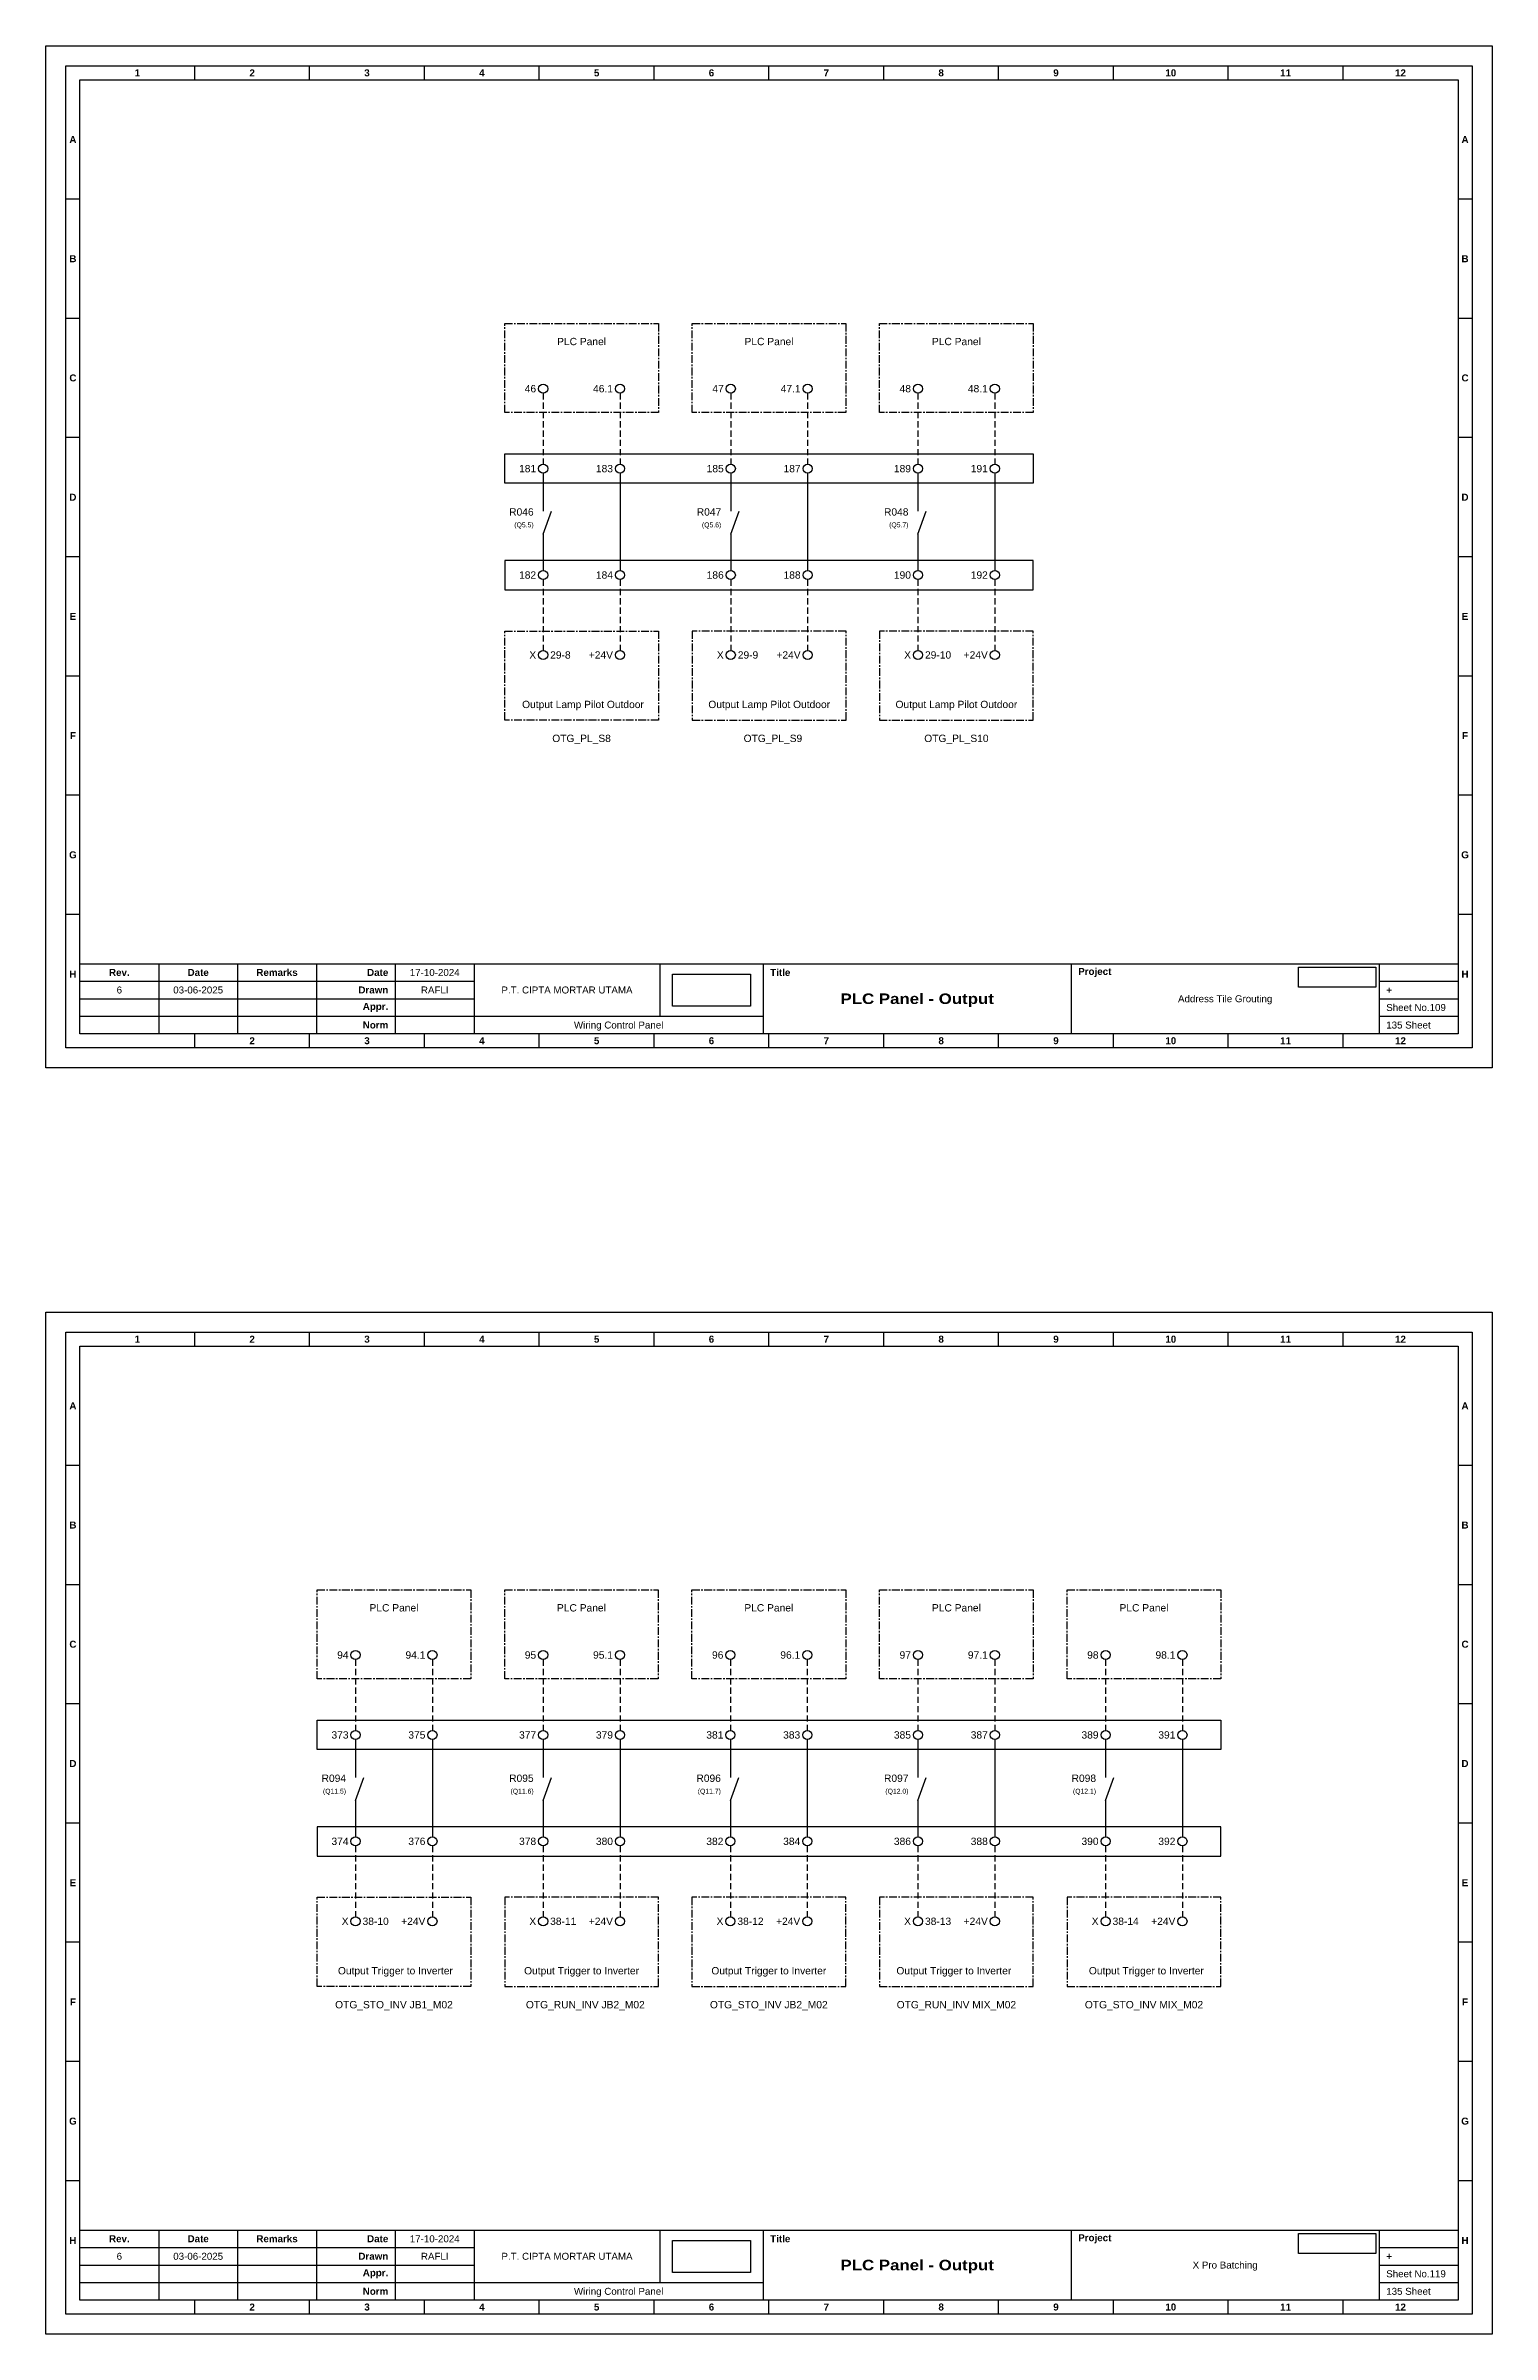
# Model space of a CAD drawing. Header units: millimetres. Extents: x 7759 to 13246, y 5489 to 6217.
# Drawn here: x 10873.5 to 11169.6, y 5747.9 to 6216.5 of the extents above; entities that cross this region are included whole.
import ezdxf
from ezdxf.enums import TextEntityAlignment as Align

# ---------------------------------------------------------------- set-up
doc = ezdxf.new("R2010")
doc.units = ezdxf.units.MM
doc.linetypes.add('CENTER', pattern=[50.8, 31.75, -6.35, 6.35, -6.35])
doc.linetypes.add('HIDDEN', pattern=[9.525, 6.35, -3.175])
doc.styles.add('Bold', font='ariblk.ttf', dxfattribs={"height": 25.4})
doc.styles.get("Standard").update_dxf_attribs({"font": 'arial.ttf'})
picture_1 = doc.add_image_def('image1.png', size_in_pixel=(2048, 847))
picture_2 = doc.add_image_def('image2.png', size_in_pixel=(2092, 542))

# ---------------------------------------------------------------- blocks, each defined once
blk = doc.blocks.new('KOP MU PROJECT')
at = {"color": 6, "ltscale": 50}
for p, q in [((27.74, 184.05), (27.74, 186.66)), ((49.13, 184.05), (49.13, 186.66)), ((70.51, 184.05), (70.51, 186.66)), ((91.89, 184.05), (91.89, 186.66)), ((113.27, 184.05), (113.27, 186.66)), ((134.66, 184.05), (134.66, 186.66)), ((156.04, 184.05), (156.04, 186.66)), ((177.42, 184.05), (177.42, 186.66)), ((198.8, 184.05), (198.8, 186.66)), ((220.19, 184.05), (220.19, 186.66)), ((241.57, 184.05), (241.57, 186.66)), ((6.36, 161.84), (3.75, 161.84)), ((265.59, 161.84), (262.98, 161.84)), ((6.36, 139.63), (3.75, 139.63)), ((265.59, 139.63), (262.98, 139.63)), ((6.36, 117.42), (3.75, 117.42)), ((265.59, 117.42), (262.98, 117.42)), ((6.36, 95.22), (3.75, 95.22)), ((265.59, 95.22), (262.98, 95.22)), ((6.36, 73.01), (3.75, 73.01)), ((265.59, 73.01), (262.98, 73.01)), ((6.36, 50.8), (3.75, 50.8)), ((265.59, 50.8), (262.98, 50.8)), ((6.36, 28.59), (3.75, 28.59)), ((265.59, 28.59), (262.98, 28.59)), ((27.74, 3.75), (27.74, 6.36)), ((49.13, 3.75), (49.13, 6.36)), ((70.51, 3.75), (70.51, 6.36)), ((91.89, 3.75), (91.89, 6.36)), ((113.27, 3.75), (113.27, 6.36)), ((134.66, 3.75), (134.66, 6.36)), ((156.04, 3.75), (156.04, 6.36)), ((177.42, 3.75), (177.42, 6.36)), ((198.8, 3.75), (198.8, 6.36)), ((220.19, 3.75), (220.19, 6.36)), ((241.57, 3.75), (241.57, 6.36))]:
    blk.add_line(p, q, dxfattribs=at)
at = {"ltscale": 50}
for p, q in [((6.36, 19.41), (262.98, 19.41)), ((21.04, 19.41), (21.04, 6.36)), ((35.72, 19.41), (35.72, 6.36)), ((50.41, 19.41), (50.41, 6.36)), ((65.09, 19.41), (65.09, 6.36)), ((79.77, 19.41), (79.77, 6.36)), ((114.35, 19.41), (114.35, 9.62)), ((133.6, 19.41), (133.6, 6.36)), ((190.95, 19.41), (190.95, 6.36)), ((248.3, 19.41), (248.3, 6.36)), ((6.36, 16.15), (79.77, 16.15)), ((6.36, 12.89), (79.77, 12.89)), ((248.3, 16.15), (262.98, 16.15)), ((248.3, 12.89), (262.98, 12.89)), ((6.36, 9.62), (133.6, 9.62)), ((248.3, 9.62), (262.98, 9.62))]:
    blk.add_line(p, q, dxfattribs=at)
at = {"color": 1, "ltscale": 50}
blk.add_lwpolyline([(269.34, 0), (0, 0), (0, 190.41), (269.34, 190.41)], close=True, dxfattribs=at)
at = {"color": 6, "ltscale": 50}
for points in [[(265.59, 3.75), (3.75, 3.75), (3.75, 186.66), (265.59, 186.66)], [(262.98, 6.36), (6.36, 6.36), (6.36, 184.05), (262.98, 184.05)]]:
    blk.add_lwpolyline(points, close=True, dxfattribs=at)
at = {"ltscale": 50, "char_height": 1.305, "attachment_point": 4}
for s, width, heights, insert in [('\\pxqc;{\\fArial|b1|i0|c0|p34;1}', 21.3825, [2.51], (6.36, 185.36)), ('\\pxqc;{\\fArial|b1|i0|c0|p34;2}', 21.3825, [2.51], (27.74, 185.36)), ('\\pxqc;{\\fArial|b1|i0|c0|p34;3}', 21.3825, [2.51], (49.13, 185.36)), ('\\pxqc;{\\fArial|b1|i0|c0|p34;4}', 21.3825, [2.51], (70.51, 185.36)), ('\\pxqc;{\\fArial|b1|i0|c0|p34;5}', 21.3825, [2.51], (91.89, 185.36)), ('\\pxqc;{\\fArial|b1|i0|c0|p34;6}', 21.3825, [2.51], (113.27, 185.36)), ('\\pxqc;{\\fArial|b1|i0|c0|p34;7}', 21.3825, [2.51], (134.66, 185.36)), ('\\pxqc;{\\fArial|b1|i0|c0|p34;8}', 21.3825, [2.51], (156.04, 185.36)), ('\\pxqc;{\\fArial|b1|i0|c0|p34;9}', 21.3825, [2.51], (177.42, 185.36)), ('\\pxqc;{\\fArial|b1|i0|c0|p34;10}', 21.3825, [2.51], (198.8, 185.36)), ('\\pxqc;{\\fArial|b1|i0|c0|p34;11}', 21.3825, [2.51], (220.19, 185.36)), ('\\pxqc;{\\fArial|b1|i0|c0|p34;12}', 21.3825, [2.51], (241.57, 185.36)), ('\\pxqc;{\\fArial|b1|i0|c0|p34;A}', 2.61, [2.51], (3.75, 172.95)), ('\\pxqc;{\\fArial|b1|i0|c0|p34;A}', 2.61, [2.51], (262.98, 172.95)), ('\\pxqc;{\\fArial|b1|i0|c0|p34;B}', 2.61, [2.51], (3.75, 150.74)), ('\\pxqc;{\\fArial|b1|i0|c0|p34;B}', 2.61, [2.51], (262.98, 150.74)), ('\\pxqc;{\\fArial|b1|i0|c0|p34;C}', 2.61, [2.51], (3.75, 128.53)), ('\\pxqc;{\\fArial|b1|i0|c0|p34;C}', 2.61, [2.51], (262.98, 128.53)), ('\\pxqc;{\\fArial|b1|i0|c0|p34;D}', 2.61, [2.51], (3.75, 106.32)), ('\\pxqc;{\\fArial|b1|i0|c0|p34;D}', 2.61, [2.51], (262.98, 106.32)), ('\\pxqc;{\\fArial|b1|i0|c0|p34;E}', 2.61, [2.51], (3.75, 84.11)), ('\\pxqc;{\\fArial|b1|i0|c0|p34;E}', 2.61, [2.51], (262.98, 84.11)), ('\\pxqc;{\\fArial|b1|i0|c0|p34;F}', 2.61, [2.51], (3.75, 61.9)), ('\\pxqc;{\\fArial|b1|i0|c0|p34;F}', 2.61, [2.51], (262.98, 61.9)), ('\\pxqc;{\\fArial|b1|i0|c0|p34;G}', 2.61, [2.51], (3.75, 39.69)), ('\\pxqc;{\\fArial|b1|i0|c0|p34;G}', 2.61, [2.51], (262.98, 39.69)), ('\\pxqc;{\\fArial|b1|i0|c0|p34;H}', 2.61, [2.51], (3.75, 17.47)), ('\\pxqc;{\\fArial|b1|i0|c0|p34;Rev.}', 14.6811, [2.88], (6.36, 17.78)), ('\\pxqc;{\\fArial|b1|i0|c0|p34;Date}', 14.6811, [2.88], (21.04, 17.78)), ('\\pxqc;{\\fArial|b1|i0|c0|p34;Remarks}', 14.6811, [2.88], (35.72, 17.78)), ('\\pxqr;{\\fArial|b1|i0|c0|p34;Date}', 13.3761, [2.88], (50.41, 17.78)), ('\\pxql;{\\fArial|b1|i0|c0|p34;Title}', 50.2419, [2.88], (134.9, 17.78)), ('\\pxql;{\\fArial|b1|i0|c0|p34;Project}', 50.2419, [2.88], (192.25, 17.78)), ('\\pxqc;{\\fArial|b1|i0|c0|p34;H}', 2.61, [2.51], (262.98, 17.47)), ('\\pxqr;{\\fArial|b1|i0|c0|p34;Drawn}', 13.3761, [2.88], (50.41, 14.52)), ('\\pxql;{\\fArial|b1|i0|c0|p34;+}', 14.6811, [2.88], (249.61, 14.52)), ('\\pxqr;{\\fArial|b1|i0|c0|p34;Appr.}', 13.3761, [2.88], (50.41, 11.26)), ('\\pxqr;{\\fArial|b1|i0|c0|p34;Norm}', 13.3761, [2.88], (50.41, 7.99)), ('\\pxqc;{\\fArial|b1|i0|c0|p34;2}', 21.3825, [2.51], (27.74, 5.06)), ('\\pxqc;{\\fArial|b1|i0|c0|p34;3}', 21.3825, [2.51], (49.13, 5.06)), ('\\pxqc;{\\fArial|b1|i0|c0|p34;4}', 21.3825, [2.51], (70.51, 5.06)), ('\\pxqc;{\\fArial|b1|i0|c0|p34;5}', 21.3825, [2.51], (91.89, 5.06)), ('\\pxqc;{\\fArial|b1|i0|c0|p34;6}', 21.3825, [2.51], (113.27, 5.06)), ('\\pxqc;{\\fArial|b1|i0|c0|p34;7}', 21.3825, [2.51], (134.66, 5.06)), ('\\pxqc;{\\fArial|b1|i0|c0|p34;8}', 21.3825, [2.51], (156.04, 5.06)), ('\\pxqc;{\\fArial|b1|i0|c0|p34;9}', 21.3825, [2.51], (177.42, 5.06)), ('\\pxqc;{\\fArial|b1|i0|c0|p34;10}', 21.3825, [2.51], (198.8, 5.06)), ('\\pxqc;{\\fArial|b1|i0|c0|p34;11}', 21.3825, [2.51], (220.19, 5.06)), ('\\pxqc;{\\fArial|b1|i0|c0|p34;12}', 21.3825, [2.51], (241.57, 5.06))]:
    blk.add_mtext_dynamic_manual_height_columns(s, width=width, gutter_width=0.0326, heights=heights, dxfattribs=dict(at, insert=insert))
at = {"ltscale": 50}
for tag, p in [('DATECREATED', (72.43, 17.78)), ('REV', (13.7, 14.52)), ('REVDATE', (28.38, 14.52)), ('REMARKS', (43.06, 14.52)), ('DRAWN', (72.43, 14.52)), ('COMPANY', (97.06, 14.52)), ('PROJECT', (219.62, 12.89)), ('NORM', (72.43, 7.99)), ('APPR', (72.43, 11.26)), ('DRAWINGCATEGORY', (106.68, 7.99)), ('DESCRIPTION', (162.27, 10.03))]:
    blk.add_attdef(tag, text='', height=1.3, dxfattribs=at).set_placement(p, align=Align.MIDDLE_CENTER)
at = {"ltscale": 50, "style": 'Bold'}
blk.add_attdef('TITLE', text='', height=1.96, dxfattribs=at).set_placement((162.27, 12.89), align=Align.MIDDLE_CENTER)
at = {"ltscale": 50}
for tag, p in [('TOTALSHEET', (249.61, 7.99)), ('SHEETNUMBER', (249.61, 11.26))]:
    blk.add_attdef(tag, text='', height=1.3, dxfattribs=at).set_placement(p, align=Align.MIDDLE_LEFT)
image = blk.add_image(picture_1, insert=(116.72, 11.48), size_in_units=(14.5, 6), dxfattribs=at)
image.dxf.flags = 15
image = blk.add_image(picture_2, insert=(233.29, 15.04), size_in_units=(14.36, 3.72), dxfattribs=at)
image.dxf.flags = 15

msp = doc.modelspace()

# ---------------------------------------------------------------- linework, layer by layer
at = {"linetype": 'HIDDEN', "ltscale": 0.2}
for p, q in [((10975.32, 6145.36), (10975.32, 6130.87)), ((10991.05, 6145.36), (10991.05, 6130.87)), ((11013.72, 6145.36), (11013.72, 6130.87)), ((11029.45, 6145.36), (11029.45, 6130.87)), ((11052.04, 6145.36), (11052.04, 6130.87)), ((11067.78, 6145.36), (11067.78, 6130.87)), ((10975.32, 6107.2), (10975.32, 6092.71)), ((10991.05, 6107.2), (10991.05, 6092.71)), ((11013.72, 6107.2), (11013.72, 6092.71)), ((11029.45, 6107.2), (11029.45, 6092.71)), ((11052.04, 6107.2), (11052.04, 6092.71)), ((11067.78, 6107.2), (11067.78, 6092.71)), ((10936.91, 5886.04), (10936.91, 5871.55)), ((10952.65, 5886.04), (10952.65, 5871.55)), ((10975.32, 5886.04), (10975.32, 5871.55)), ((10991.05, 5886.04), (10991.05, 5871.55)), ((11013.64, 5886.04), (11013.64, 5871.55)), ((11029.38, 5886.04), (11029.38, 5871.55)), ((11052.04, 5886.04), (11052.04, 5871.55)), ((11067.78, 5886.04), (11067.78, 5871.55)), ((11090.45, 5886.04), (11090.45, 5871.55)), ((11106.18, 5886.04), (11106.18, 5871.55)), ((10936.91, 5847.88), (10936.91, 5833.39)), ((10952.65, 5847.88), (10952.65, 5833.39)), ((10975.32, 5847.88), (10975.32, 5833.39)), ((10991.05, 5847.88), (10991.05, 5833.39)), ((11013.64, 5847.88), (11013.64, 5833.39)), ((11029.38, 5847.88), (11029.38, 5833.39)), ((11052.04, 5847.88), (11052.04, 5833.39)), ((11067.78, 5847.88), (11067.78, 5833.39)), ((11090.45, 5847.88), (11090.45, 5833.39)), ((11106.18, 5847.88), (11106.18, 5833.39))]:
    msp.add_line(p, q, dxfattribs=at)
at = {"ltscale": 0.2}
for p, q in [((10975.32, 6128.99), (10975.32, 6121.23)), ((10991.05, 6128.99), (10991.05, 6109.08)), ((11013.72, 6128.99), (11013.72, 6121.23)), ((11029.45, 6128.99), (11029.45, 6109.08)), ((11052.04, 6128.99), (11052.04, 6121.23)), ((11067.78, 6128.99), (11067.78, 6109.08)), ((10975.32, 6116.53), (10977.03, 6121.23)), ((11013.72, 6116.53), (11015.43, 6121.23)), ((11052.04, 6116.53), (11053.75, 6121.23)), ((10975.32, 6116.53), (10975.32, 6109.08)), ((11013.72, 6116.53), (11013.72, 6109.08)), ((11052.04, 6116.53), (11052.04, 6109.08)), ((10936.91, 5869.67), (10936.91, 5861.91)), ((10952.65, 5869.67), (10952.65, 5849.76)), ((10975.32, 5869.67), (10975.32, 5861.91)), ((10991.05, 5869.67), (10991.05, 5849.76)), ((11013.64, 5869.67), (11013.64, 5861.91)), ((11029.38, 5869.67), (11029.38, 5849.76)), ((11052.04, 5869.67), (11052.04, 5861.91)), ((11067.78, 5869.67), (11067.78, 5849.76)), ((11090.45, 5869.67), (11090.45, 5861.91)), ((11106.18, 5869.67), (11106.18, 5849.76)), ((10936.91, 5857.21), (10938.63, 5861.91)), ((10975.32, 5857.21), (10977.03, 5861.91)), ((11013.64, 5857.21), (11015.35, 5861.91)), ((11052.04, 5857.21), (11053.75, 5861.91)), ((11090.45, 5857.21), (11092.16, 5861.91)), ((10936.91, 5857.21), (10936.91, 5849.76)), ((10975.32, 5857.21), (10975.32, 5849.76)), ((11013.64, 5857.21), (11013.64, 5849.76)), ((11052.04, 5857.21), (11052.04, 5849.76)), ((11090.45, 5857.21), (11090.45, 5849.76))]:
    msp.add_line(p, q, dxfattribs=at)
at = {"linetype": 'CENTER', "ltscale": 0.05}
for points in [[(10967.45, 6159.63), (10998.92, 6159.63), (10998.92, 6141.4), (10967.45, 6141.4)], [(11005.85, 6159.63), (11037.25, 6159.63), (11037.25, 6141.4), (11005.85, 6141.4)], [(11044.18, 6159.63), (11075.65, 6159.63), (11075.65, 6141.4), (11044.18, 6141.4)], [(10967.45, 6096.67), (10998.92, 6096.67), (10998.92, 6078.44), (10967.45, 6078.44)], [(11005.85, 6078.44), (11037.32, 6078.44), (11037.32, 6096.67), (11005.85, 6096.67)], [(11044.18, 6078.44), (11075.65, 6078.44), (11075.65, 6096.67), (11044.18, 6096.67)], [(10929.05, 5900.3), (10960.52, 5900.3), (10960.52, 5882.08), (10929.05, 5882.08)], [(10967.45, 5900.3), (10998.84, 5900.3), (10998.84, 5882.08), (10967.45, 5882.08)], [(11005.77, 5900.3), (11037.25, 5900.3), (11037.25, 5882.08), (11005.77, 5882.08)], [(11044.18, 5900.3), (11075.65, 5900.3), (11075.65, 5882.08), (11044.18, 5882.08)], [(11082.58, 5900.3), (11114.05, 5900.3), (11114.05, 5882.08), (11082.58, 5882.08)], [(10929.05, 5837.35), (10960.52, 5837.35), (10960.52, 5819.12), (10929.05, 5819.12)], [(10967.45, 5819.12), (10998.92, 5819.12), (10998.92, 5837.35), (10967.45, 5837.35)], [(11005.77, 5819.12), (11037.25, 5819.12), (11037.25, 5837.35), (11005.77, 5837.35)], [(11044.18, 5819.12), (11075.65, 5819.12), (11075.65, 5837.35), (11044.18, 5837.35)], [(11082.58, 5819.12), (11114.05, 5819.12), (11114.05, 5837.35), (11082.58, 5837.35)]]:
    msp.add_lwpolyline(points, close=True, dxfattribs=at)
at = {"ltscale": 0.05}
for points in [[(10967.45, 6132.93), (11075.65, 6132.93), (11075.65, 6126.92), (10967.45, 6126.92)], [(10967.45, 6105.13), (11075.65, 6105.13), (11075.65, 6111.14), (10967.45, 6111.14)], [(10929.05, 5873.61), (11114.05, 5873.61), (11114.05, 5867.6), (10929.05, 5867.6)], [(10929.05, 5845.81), (11114.05, 5845.81), (11114.05, 5851.82), (10929.05, 5851.82)]]:
    msp.add_lwpolyline(points, close=True, dxfattribs=at)
for centre in [(10975.32, 6146.3), (10991.05, 6146.3), (11013.72, 6146.3), (11029.45, 6146.3), (11052.04, 6146.3), (11067.78, 6146.3), (10975.32, 6129.93), (10991.05, 6129.93), (11013.72, 6129.93), (11029.45, 6129.93), (11052.04, 6129.93), (11067.78, 6129.93), (10975.32, 6108.14), (10991.05, 6108.14), (11013.72, 6108.14), (11029.45, 6108.14), (11052.04, 6108.14), (11067.78, 6108.14), (10975.32, 6091.77), (10991.05, 6091.77), (11013.72, 6091.77), (11029.45, 6091.77), (11052.04, 6091.77), (11067.78, 6091.77), (10936.91, 5886.98), (10952.65, 5886.98), (10975.32, 5886.98), (10991.05, 5886.98), (11013.64, 5886.98), (11029.38, 5886.98), (11052.04, 5886.98), (11067.78, 5886.98), (11090.45, 5886.98), (11106.18, 5886.98), (10936.91, 5870.61), (10952.65, 5870.61), (10975.32, 5870.61), (10991.05, 5870.61), (11013.64, 5870.61), (11029.38, 5870.61), (11052.04, 5870.61), (11067.78, 5870.61), (11090.45, 5870.61), (11106.18, 5870.61), (10936.91, 5848.82), (10952.65, 5848.82), (10975.32, 5848.82), (10991.05, 5848.82), (11013.64, 5848.82), (11029.38, 5848.82), (11052.04, 5848.82), (11067.78, 5848.82), (11090.45, 5848.82), (11106.18, 5848.82), (10936.91, 5832.45), (10952.65, 5832.45), (10975.32, 5832.45), (10991.05, 5832.45), (11013.64, 5832.45), (11029.38, 5832.45), (11052.04, 5832.45), (11067.78, 5832.45), (11090.45, 5832.45), (11106.18, 5832.45)]:
    msp.add_circle(centre, 0.938)

# ---------------------------------------------------------------- block references
at = {"xscale": 1.099296583304004, "yscale": 1.099296583304004, "zscale": 1.099296583304004}
for p, values in [((10873.5, 6007.2), {'TITLE': 'PLC Panel - Output', 'PROJECT': 'Address Tile Grouting', 'COMPANY': 'P.T. CIPTA MORTAR UTAMA', 'DRAWINGCATEGORY': 'Wiring Control Panel', 'DRAWN': 'RAFLI', 'DATECREATED': '17-10-2024', 'REVDATE': '03-06-2025', 'REV': '6', 'SHEETNUMBER': 'Sheet No.109', 'TOTALSHEET': '135 Sheet'}), ((10873.5, 5747.88), {'TITLE': 'PLC Panel - Output', 'PROJECT': 'X Pro Batching', 'COMPANY': 'P.T. CIPTA MORTAR UTAMA', 'DRAWINGCATEGORY': 'Wiring Control Panel', 'DRAWN': 'RAFLI', 'DATECREATED': '17-10-2024', 'REVDATE': '03-06-2025', 'REV': '6', 'SHEETNUMBER': 'Sheet No.119', 'TOTALSHEET': '135 Sheet'})]:
    msp.add_blockref('KOP MU PROJECT', p, dxfattribs=at).add_auto_attribs(values)

# ---------------------------------------------------------------- texts
for s, p in [('PLC Panel', (10983.18, 6156.71)), ('PLC Panel', (11021.55, 6156.71)), ('PLC Panel', (11059.91, 6156.71)), ('OTG_PL_S8', (10983.18, 6075.44)), ('OTG_PL_S9', (11022.35, 6075.44)), ('OTG_PL_S10', (11059.91, 6075.44)), ('PLC Panel', (10944.78, 5897.39)), ('PLC Panel', (10983.15, 5897.39)), ('PLC Panel', (11021.51, 5897.39)), ('PLC Panel', (11059.91, 5897.39)), ('PLC Panel', (11098.31, 5897.39)), ('OTG_STO_INV JB1_M02', (10944.78, 5816.12)), ('OTG_RUN_INV JB2_M02', (10983.95, 5816.12)), ('OTG_STO_INV JB2_M02', (11021.51, 5816.12)), ('OTG_RUN_INV MIX_M02', (11059.91, 5816.12)), ('OTG_STO_INV MIX_M02', (11098.31, 5816.12))]:
    msp.add_text(s, height=1.5).set_placement(p, align=Align.TOP_CENTER)
for s, height, p in [('46', 1.5, (10973.88, 6146.3)), ('46.1', 1.5, (10989.61, 6146.3)), ('47', 1.5, (11012.28, 6146.3)), ('47.1', 1.5, (11028.02, 6146.3)), ('48', 1.5, (11050.61, 6146.3)), ('48.1', 1.5, (11066.34, 6146.3)), ('181', 1.5, (10973.88, 6129.93)), ('183', 1.5, (10989.61, 6129.93)), ('185', 1.5, (11012.28, 6129.93)), ('187', 1.5, (11028.02, 6129.93)), ('189', 1.5, (11050.61, 6129.93)), ('191', 1.5, (11066.34, 6129.93)), ('R046', 1.5, (10973.37, 6121.06)), ('R047', 1.5, (11011.77, 6121.06)), ('R048', 1.5, (11050.1, 6121.06)), ('(Q5.5)', 1, (10973.37, 6118.41)), ('(Q5.6)', 1, (11011.77, 6118.41)), ('(Q5.7)', 1, (11050.1, 6118.41)), ('182', 1.5, (10973.88, 6108.14)), ('184', 1.5, (10989.61, 6108.14)), ('186', 1.5, (11012.28, 6108.14)), ('188', 1.5, (11028.02, 6108.14)), ('190', 1.5, (11050.61, 6108.14)), ('192', 1.5, (11066.34, 6108.14)), ('X', 1.5, (10973.88, 6091.77)), ('+24V', 1.5, (10989.61, 6091.77)), ('X', 1.5, (11012.28, 6091.77)), ('+24V', 1.5, (11028.02, 6091.77)), ('X', 1.5, (11050.61, 6091.77)), ('+24V', 1.5, (11066.34, 6091.77)), ('94', 1.5, (10935.48, 5886.98)), ('94.1', 1.5, (10951.21, 5886.98)), ('95', 1.5, (10973.88, 5886.98)), ('95.1', 1.5, (10989.61, 5886.98)), ('96', 1.5, (11012.21, 5886.98)), ('96.1', 1.5, (11027.94, 5886.98)), ('97', 1.5, (11050.61, 5886.98)), ('97.1', 1.5, (11066.34, 5886.98)), ('98', 1.5, (11089.01, 5886.98)), ('98.1', 1.5, (11104.74, 5886.98)), ('373', 1.5, (10935.48, 5870.61)), ('375', 1.5, (10951.21, 5870.61)), ('377', 1.5, (10973.88, 5870.61)), ('379', 1.5, (10989.61, 5870.61)), ('381', 1.5, (11012.21, 5870.61)), ('383', 1.5, (11027.94, 5870.61)), ('385', 1.5, (11050.61, 5870.61)), ('387', 1.5, (11066.34, 5870.61)), ('389', 1.5, (11089.01, 5870.61)), ('391', 1.5, (11104.74, 5870.61)), ('R094', 1.5, (10934.97, 5861.74)), ('(Q11.5)', 1, (10934.97, 5859.09)), ('R095', 1.5, (10973.37, 5861.74)), ('(Q11.6)', 1, (10973.37, 5859.09)), ('R096', 1.5, (11011.7, 5861.74)), ('(Q11.7)', 1, (11011.7, 5859.09)), ('R097', 1.5, (11050.1, 5861.74)), ('(Q12.0)', 1, (11050.1, 5859.09)), ('R098', 1.5, (11088.5, 5861.74)), ('(Q12.1)', 1, (11088.5, 5859.09)), ('374', 1.5, (10935.48, 5848.82)), ('376', 1.5, (10951.21, 5848.82)), ('378', 1.5, (10973.88, 5848.82)), ('380', 1.5, (10989.61, 5848.82)), ('382', 1.5, (11012.21, 5848.82)), ('384', 1.5, (11027.94, 5848.82)), ('386', 1.5, (11050.61, 5848.82)), ('388', 1.5, (11066.34, 5848.82)), ('390', 1.5, (11089.01, 5848.82)), ('392', 1.5, (11104.74, 5848.82)), ('X', 1.5, (10935.48, 5832.45)), ('+24V', 1.5, (10951.21, 5832.45)), ('X', 1.5, (10973.88, 5832.45)), ('+24V', 1.5, (10989.61, 5832.45)), ('X', 1.5, (11012.21, 5832.45)), ('+24V', 1.5, (11027.94, 5832.45)), ('X', 1.5, (11050.61, 5832.45)), ('+24V', 1.5, (11066.34, 5832.45)), ('X', 1.5, (11089.01, 5832.45)), ('+24V', 1.5, (11104.74, 5832.45))]:
    msp.add_text(s, height=height).set_placement(p, align=Align.MIDDLE_RIGHT)
for s, p in [('29-8', (10976.75, 6091.77)), ('29-9', (11015.16, 6091.77)), ('29-10', (11053.48, 6091.77)), ('38-10', (10938.35, 5832.45)), ('38-11', (10976.75, 5832.45)), ('38-12', (11015.08, 5832.45)), ('38-13', (11053.48, 5832.45)), ('38-14', (11091.88, 5832.45))]:
    msp.add_text(s, height=1.5).set_placement(p, align=Align.MIDDLE_LEFT)
for s, p in [('Output Lamp Pilot Outdoor', (10983.47, 6080.44)), ('Output Lamp Pilot Outdoor', (11021.59, 6080.44)), ('Output Lamp Pilot Outdoor', (11059.91, 6080.44)), ('Output Trigger to Inverter', (10945.07, 5821.12)), ('Output Trigger to Inverter', (10983.18, 5821.12)), ('Output Trigger to Inverter', (11021.51, 5821.12)), ('Output Trigger to Inverter', (11059.39, 5821.12)), ('Output Trigger to Inverter', (11098.79, 5821.12))]:
    msp.add_text(s, height=1.5).set_placement(p, align=Align.BOTTOM_CENTER)

doc.saveas('drawing.dxf')
